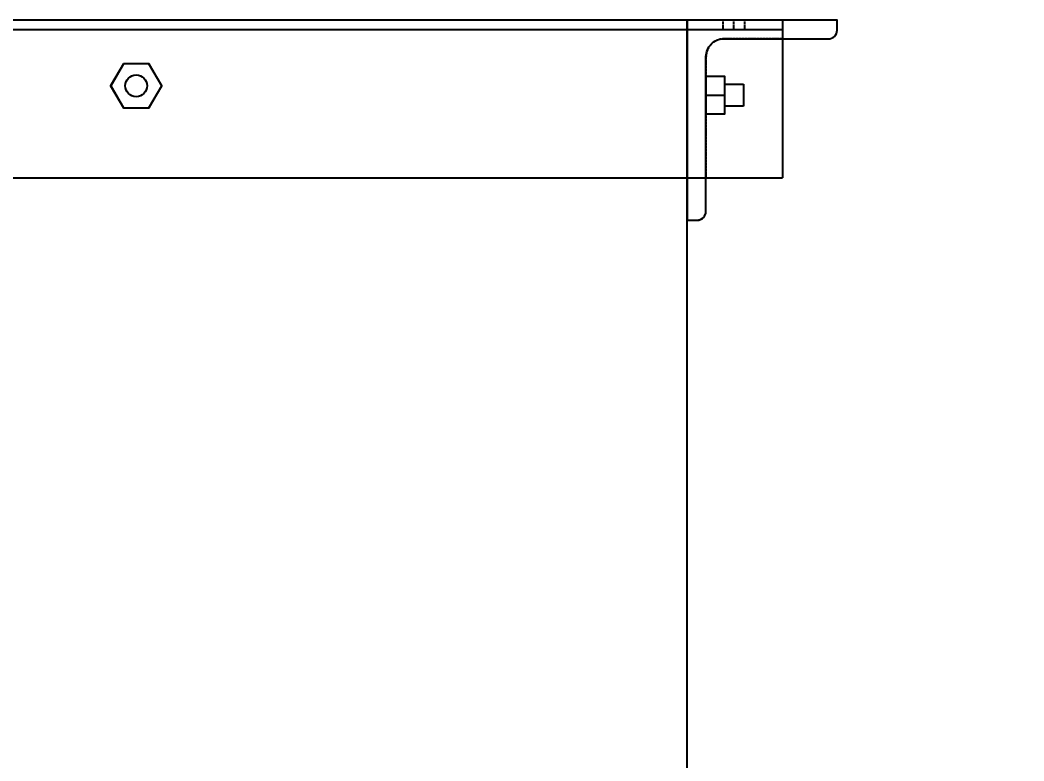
# Model space of a CAD drawing. Header units: millimetres. Extents: x -79526 to 153901, y -45620 to 21119.
# Drawn here: x 71671 to 72690, y -38431 to -37680 of the extents above; entities that cross this region are included whole.
import ezdxf
from ezdxf import colors
from ezdxf.entities.mleader import LeaderData, LeaderLine
from ezdxf.math import Vec2, Vec3

# ---------------------------------------------------------------- set-up
doc = ezdxf.new("R2010")
doc.units = ezdxf.units.MM
doc.header["$MEASUREMENT"] = 0
doc.linetypes.add('ACAD_ISO02W100', pattern=[15, 12, -3])
for name, color, linetype in [('notation', 6, 'Continuous'), ('Note', 7, 'Continuous'), ('Plot', 254, 'Continuous'), ('SolidLine', 7, 'Continuous')]:
    doc.layers.add(name, color=color, linetype=linetype)
doc.styles.get("Standard").update_dxf_attribs({"font": 'arial.ttf'})

# ---------------------------------------------------------------- blocks, each defined once
blk = doc.blocks.new('*U161')
at = {"linetype": 'ACAD_ISO02W100', "ltscale": 0.2}
for p, q in [((808, 290.7), (748.3, 290.7)), ((730.3, 272.7), (730.3, 149.8))]:
    blk.add_line(p, q, dxfattribs=at)
at = {"layer": 'Note', "ltscale": 0.2}
blk.add_lwpolyline([(139.5, 265.6), (126.5, 243.2), (139.5, 220.8), (165.3, 220.8), (178.3, 243.2), (165.3, 265.6)], close=True, dxfattribs=at)
at = {"layer": 'Plot', "ltscale": 0.2}
for p, q in [((808, 309.8), (-808, 309.8)), ((711.2, 309.8), (-711.2, 309.8)), ((808, 309.8), (808, 149.8)), ((808, 309.8), (808, 149.8)), ((808, 299.8), (-808, 299.8)), ((-808, 149.8), (808, 149.8))]:
    blk.add_line(p, q, dxfattribs=at)
at = {"layer": 'Plot', "lineweight": -2, "ltscale": 0.2}
blk.add_line((711.2, -1099.8), (711.2, 309.8), dxfattribs=at)
at = {"layer": 'Plot', "linetype": 'ACAD_ISO02W100', "ltscale": 0.2}
for p, q in [((747.6, 299.8), (747.6, 309.8)), ((758.6, 299.8), (758.6, 309.8)), ((769.6, 299.8), (769.6, 309.8))]:
    blk.add_line(p, q, dxfattribs=at)
at = {"layer": 'Plot', "ltscale": 0.2}
for points in [[(808, 290.7), (854.2, 290.7, 0.414214), (863.2, 299.7), (863.2, 309.8), (711.2, 309.8), (711.2, 106.8)], [(711.2, 106.8), (721.3, 106.8, 0.414214), (730.3, 115.8), (730.3, 149.8, -0.414214)]]:
    blk.add_lwpolyline(points, format="xyb", dxfattribs=at)
at = {"layer": 'Plot', "linetype": 'ACAD_ISO02W100', "ltscale": 0.2}
blk.add_lwpolyline([(730.3, 272.7, -0.414214), (748.3, 290.7)], format="xyb", dxfattribs=at)
at = {"layer": 'Plot', "ltscale": 0.2}
blk.add_circle((152.4, 243.2), 11.1, dxfattribs=at)
at = {"layer": 'SolidLine', "linetype": 'ACAD_ISO02W100', "ltscale": 0.2}
for p, q in [((749.2, 244.8), (768.2, 244.8)), ((768.2, 244.8), (768.2, 222.5)), ((730.3, 233.6), (749.3, 233.6)), ((768.2, 222.5), (749.2, 222.5))]:
    blk.add_line(p, q, dxfattribs=at)
blk.add_lwpolyline([(730.3, 214.6), (749.3, 214.6), (749.3, 252.7), (730.3, 252.7)], close=True, dxfattribs=at)
blk = doc.blocks.new('*U160')
at = {"color": 0, "linetype": 'ByBlock', "lineweight": -2, "transparency": 16777216}
blk.add_blockref('*U161', (0, 0), dxfattribs=at)

msp = doc.modelspace()

# ---------------------------------------------------------------- linework, layer by layer
at = {"layer": 'Note'}
msp.add_lwpolyline([(71776.3, -37723.9), (71763.4, -37746.3), (71776.3, -37768.7), (71802.2, -37768.7), (71815.1, -37746.3), (71802.2, -37723.9)], close=True, dxfattribs=at)
at = {"layer": 'Plot', "lineweight": -2}
msp.add_line((72348, -39089.3), (72348, -37679.6), dxfattribs=at)
at = {"layer": 'Plot'}
msp.add_lwpolyline([(72348, -37882.6), (72358.1, -37882.6, 0.414214), (72367.1, -37873.6), (72367.1, -37716.7, -0.414214), (72385.1, -37698.7), (72491, -37698.7, 0.414214), (72500, -37689.7), (72500, -37679.6), (72348, -37679.6)], format="xyb", close=True, dxfattribs=at)
at = {"layer": 'Plot', "ltscale": 0.1}
msp.add_circle((71789.2, -37746.3), 11.1, dxfattribs=at)
at = {"layer": 'SolidLine'}
for p, q in [((72386, -37744.7), (72405, -37744.7)), ((72405, -37744.7), (72405, -37766.9)), ((72405, -37766.9), (72386, -37766.9))]:
    msp.add_line(p, q, dxfattribs=at)
at = {"layer": 'SolidLine', "ltscale": 0.1}
msp.add_line((72367.1, -37755.8), (72386.1, -37755.8), dxfattribs=at)
msp.add_lwpolyline([(72367.1, -37774.9), (72386.1, -37774.9), (72386.1, -37736.8), (72367.1, -37736.8)], close=True, dxfattribs=at)

# ---------------------------------------------------------------- block references
msp.add_blockref('*U160', (71636.8, -37989.5))

# ---------------------------------------------------------------- leaders
at = {"layer": 'notation'}
ml = msp.add_multileader_mtext('Standard', dxfattribs=at)
ml.set_content('{\\L\\OD-B-A2-damp-NW\\H0.8x;\\l\\o\\PSensor: SP_1_200\\PRange:+100,-100}', color=256)
ml.set_leader_properties()
ml.build(insert=Vec2(0, 0))
ml.multileader.update_dxf_attribs({"dogleg_length": 0.36, "arrow_head_size": 0.36})
ctx = ml.context
ctx.base_point, ctx.char_height, ctx.arrow_head_size, ctx.landing_gap_size, ctx.plane_origin = Vec3(73535.4, -37334), 100, 0.36, 0.18, Vec3(74142.4, -39055.6)
notes = []
notes.append((ctx, [(1, (1, 1, 0), (73460.4, -37334), (1, 0), 75, [(0, [(72519.9, -39038.3)], 0, [])])]))
ctx.mtext.insert, ctx.mtext.rotation, ctx.mtext.width, ctx.mtext.defined_height, ctx.mtext.flow_direction = Vec3(73535.6, -37272.3), 6.283185, 1005.328, 543.1, 5
for ctx, leaders in notes:
    for number, flags, end, landing, length, lines in leaders:
        leader = LeaderData()
        leader.index, (leader.has_last_leader_line, leader.has_dogleg_vector, leader.attachment_direction) = number, flags
        leader.last_leader_point, leader.dogleg_vector, leader.dogleg_length = Vec3(end), Vec3(landing), length
        for number, points, colour, breaks in lines:
            line = LeaderLine()
            line.index, line.vertices, line.color, line.breaks = number, Vec3.list(points), colors.encode_raw_color(colour), breaks
            leader.lines.append(line)
        ctx.leaders.append(leader)

doc.saveas('drawing.dxf')
